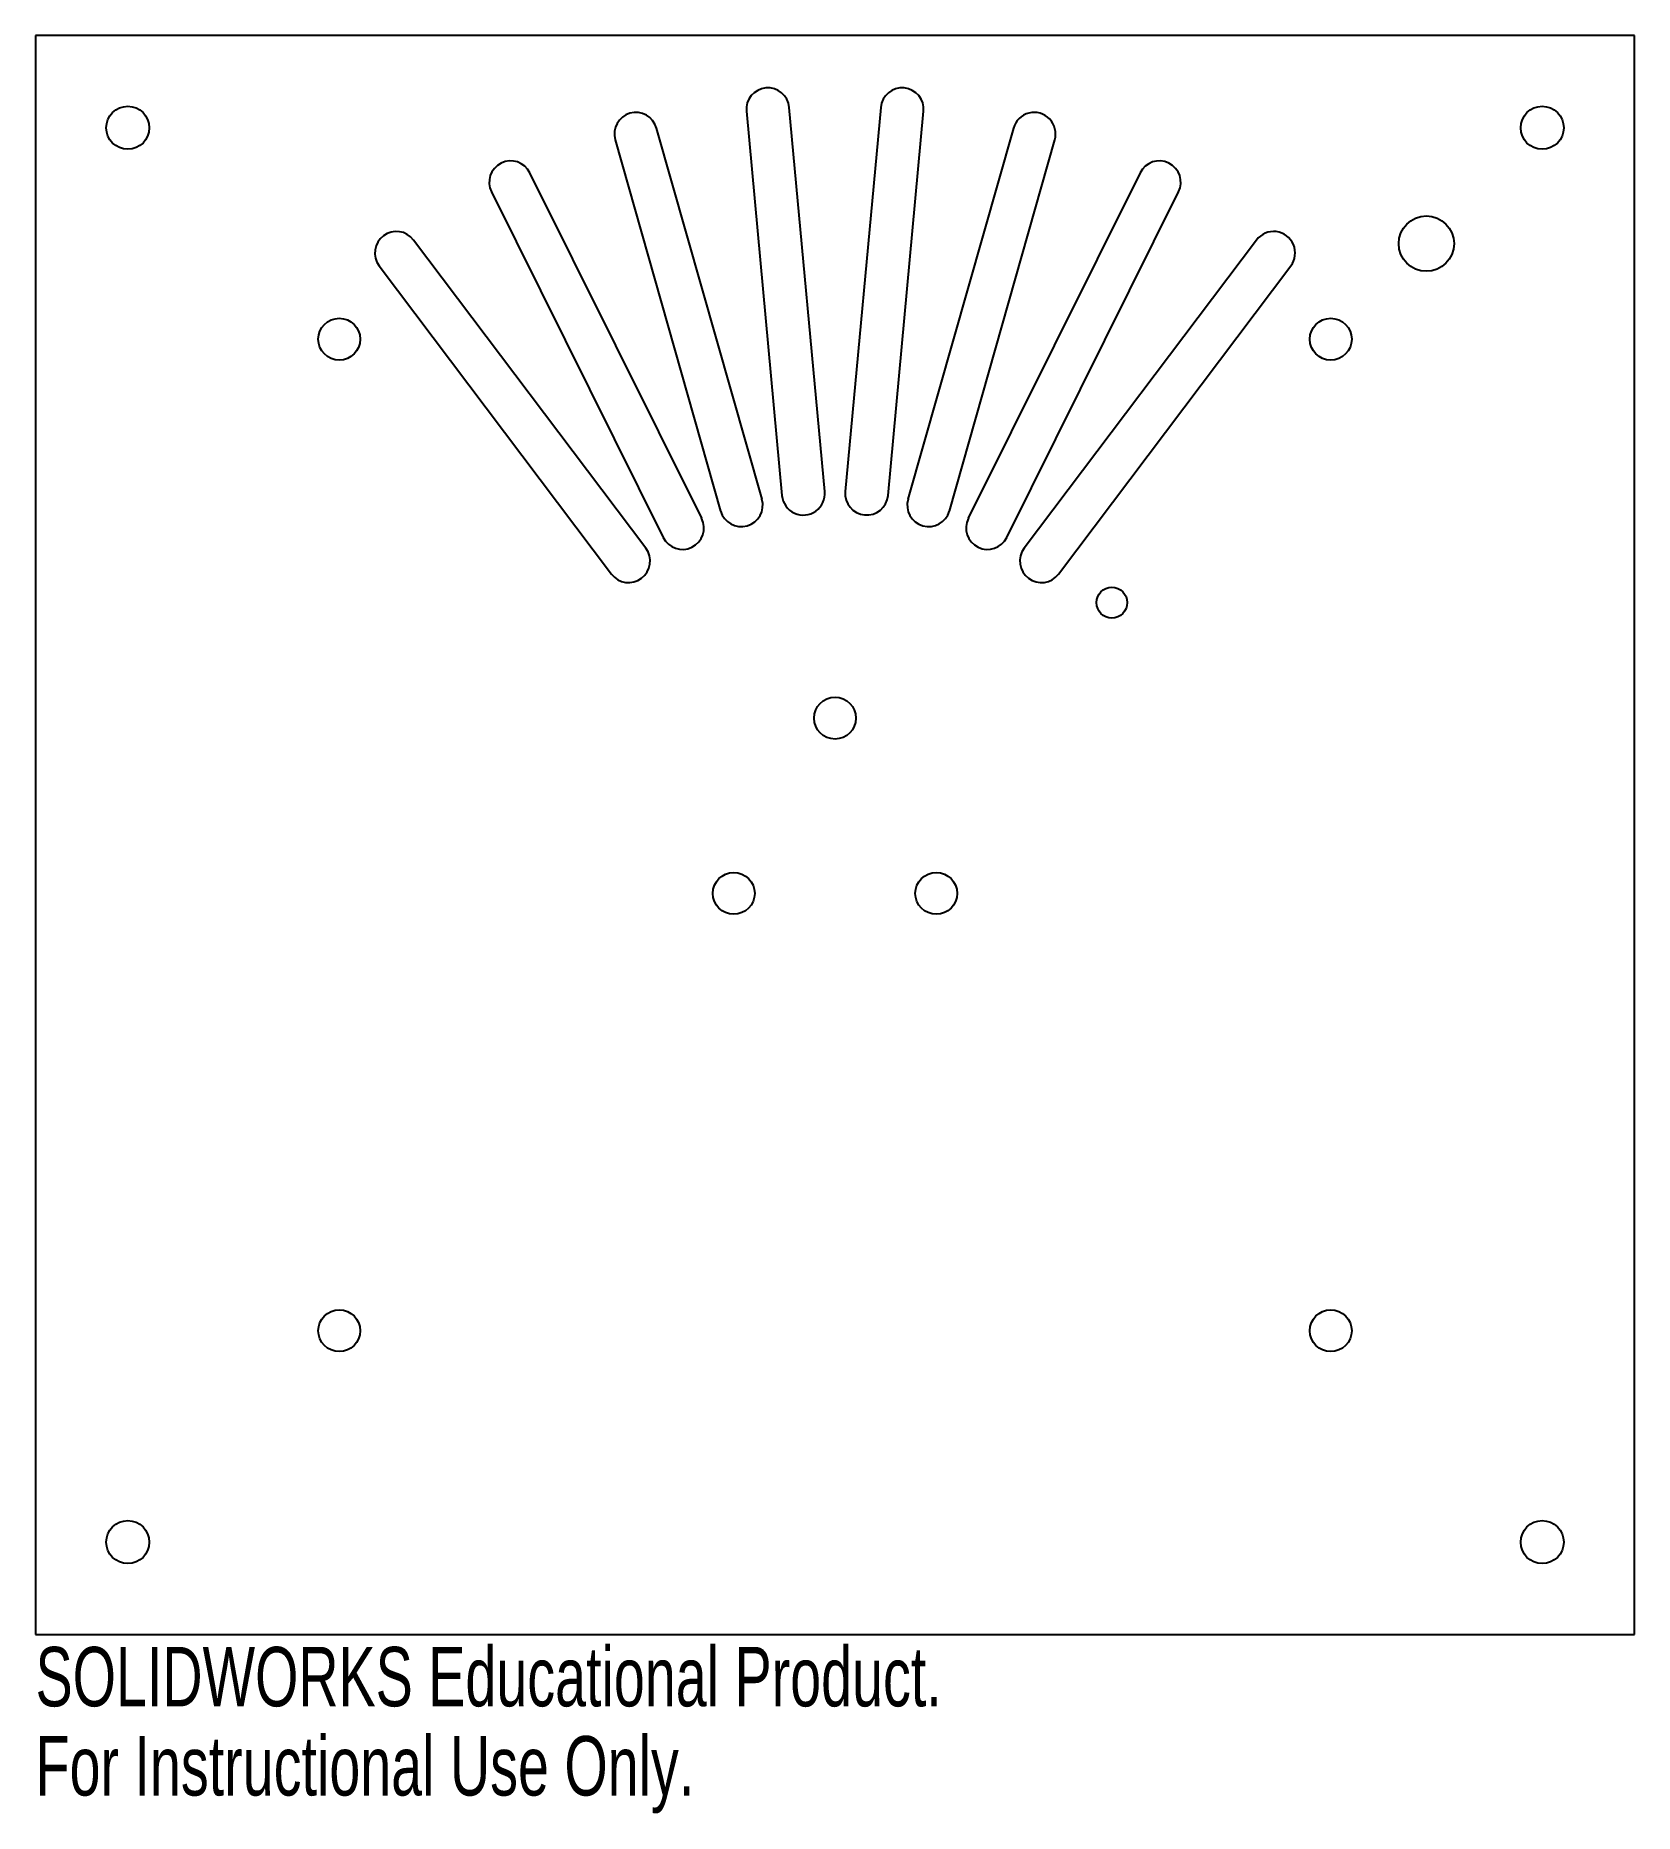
# Model space of a CAD drawing. Header units: millimetres. Extents: x -65 to 65, y -80 to 65.
import ezdxf

# ---------------------------------------------------------------- set-up
doc = ezdxf.new("R2010")
doc.units = ezdxf.units.MM
doc.styles.add('SLDTEXTSTYLE0', font='TXT', dxfattribs={"width": 0.7})

msp = doc.modelspace()

# ---------------------------------------------------------------- linework, layer by layer
at = {"color": 7, "linetype": 'Continuous', "lineweight": 25}
for p, q in [((65, 65), (-65, 65)), ((-65, 65), (-65, -65)), ((65, -65), (65, 65)), ((-7.2, 58.84), (-4.31, 27.6)), ((-0.83, 27.92), (-3.72, 59.16)), ((3.72, 59.16), (0.83, 27.92)), ((4.31, 27.6), (7.2, 58.84)), ((-17.87, 56.52), (-9.3, 26.34)), ((-5.93, 27.3), (-14.51, 57.47)), ((14.51, 57.47), (5.93, 27.3)), ((9.3, 26.34), (17.87, 56.52)), ((-10.84, 25.75), (-24.8, 53.84)), ((24.8, 53.84), (10.84, 25.75)), ((-27.94, 52.28), (-13.98, 24.19)), ((13.98, 24.19), (27.94, 52.28)), ((-15.38, 23.32), (-34.26, 48.37)), ((34.26, 48.37), (15.38, 23.32)), ((-37.06, 46.27), (-18.18, 21.21)), ((18.18, 21.21), (37.06, 46.27)), ((-65, -65), (65, -65))]:
    msp.add_line(p, q, dxfattribs=at)
for centre, radius in [((-57.5, 57.5), 1.75), ((57.5, 57.5), 1.75), ((48.08, 48.08), 2.25), ((-40.31, 40.31), 1.7), ((40.31, 40.31), 1.7), ((22.51, 18.89), 1.25), ((0, 9.5), 1.7), ((-8.23, -4.75), 1.7), ((8.23, -4.75), 1.7), ((-40.31, -40.31), 1.7), ((40.31, -40.31), 1.7), ((-57.5, -57.5), 1.75), ((57.5, -57.5), 1.75)]:
    msp.add_circle(centre, radius, dxfattribs=at)
for centre, start, end in [((-5.46, 59), 5.2857, 185.2857), ((5.46, 59), 354.7143, 174.7143), ((-16.19, 57), 15.8571, 195.8571), ((16.19, 57), 344.1429, 164.1429), ((-26.37, 53.06), 26.4286, 206.4286), ((26.37, 53.06), 333.5714, 153.5714), ((-35.66, 47.32), 37, 217), ((35.66, 47.32), 323, 143), ((-2.57, 27.76), 185.2857, 5.2857), ((2.57, 27.76), 174.7143, 354.7143), ((-7.62, 26.82), 195.8571, 15.8571), ((7.62, 26.82), 164.1429, 344.1429), ((-12.41, 24.97), 206.4286, 26.4286), ((12.41, 24.97), 153.5714, 333.5714), ((-16.78, 22.27), 217, 37), ((16.78, 22.27), 143, 323)]:
    msp.add_arc(centre, 1.75, start, end, dxfattribs=at)

# ---------------------------------------------------------------- texts
at = {"color": 7, "linetype": 'Continuous', "char_height": 4.8336, "attachment_point": 1, "style": 'SLDTEXTSTYLE0'}
for s, insert in [('SOLIDWORKS Educational Product.', (-65, -66.02)), ('For Instructional Use Only.', (-65, -73.27))]:
    msp.add_mtext(s, dxfattribs=dict(at, insert=insert))

doc.saveas('drawing.dxf')
